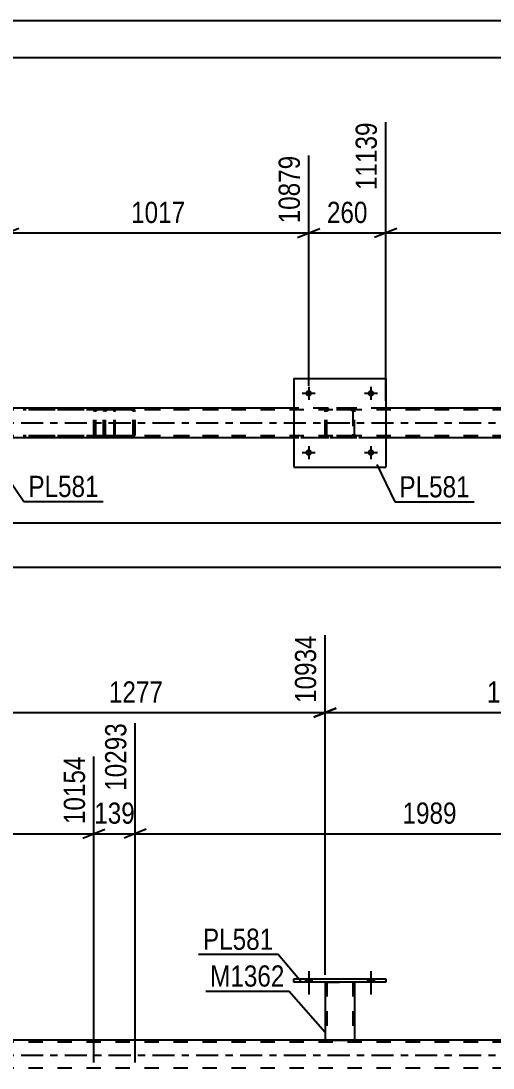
# Model space of a CAD drawing. Header units: millimetres. Extents: x 0 to 841, y 0 to 594.
# Drawn here: x 431.6 to 495.4, y 452.5 to 594 of the extents above; entities that cross this region are included whole.
import ezdxf

# ---------------------------------------------------------------- set-up
doc = ezdxf.new("R2010")
doc.units = ezdxf.units.MM
doc.linetypes.add('DXK_LINE_DOT2', pattern=[3.9198, 1.9599, -1.9599])
doc.linetypes.add('DXK_LINE_DOT3', pattern=[5.9187, 2.979, -0.9799, 0.9799, -0.9799])
doc.styles.add('Arial Narrow', font='ARIALN.TTF', dxfattribs={"height": 0.2})

# ---------------------------------------------------------------- blocks, each defined once
blk = doc.blocks.new('Unknown-389786769-1133 - 25525')
at = {"color": 5, "linetype": 'Continuous'}
for p, q in [((841, 594), (0, 594)), ((836, 589), (5, 589))]:
    blk.add_line(p, q, dxfattribs=at)
blk = doc.blocks.new('Part-389786769-2103 - 2062')
at = {"color": 7, "linetype": 'DXK_LINE_DOT2'}
for p, q in [((756.02, 541.44), (94.28, 541.44)), ((480.92, 541.68), (468.52, 541.68)), ((756.02, 537.92), (94.28, 537.92)), ((753.62, 537.68), (110.96, 537.68)), ((480.92, 537.68), (468.52, 537.68))]:
    blk.add_line(p, q, dxfattribs=at)
at = {"color": 2, "linetype": 'Continuous'}
for p, q in [((468.52, 541.68), (429.84, 541.68)), ((519.6, 541.68), (480.92, 541.68)), ((468.52, 537.68), (429.84, 537.68)), ((519.6, 537.68), (480.92, 537.68))]:
    blk.add_line(p, q, dxfattribs=at)
at = {"color": 7, "linetype": 'DXK_LINE_DOT3'}
blk.add_line((94.28, 539.68), (756.02, 539.68), dxfattribs=at)
blk = doc.blocks.new('Part-389786769-2175 - 2062')
at = {"color": 7, "linetype": 'DXK_LINE_DOT2'}
for p, q in [((444.09, 541.68), (431.93, 541.68)), ((444.09, 541.44), (431.93, 541.44)), ((441.53, 541.37), (441.49, 541.2)), ((441.49, 538.16), (441.49, 541.2)), ((441.53, 541.39), (441.53, 541.37)), ((441.75, 541.2), (441.76, 541.3)), ((441.75, 538.16), (441.75, 541.2)), ((441.76, 541.3), (441.82, 541.37)), ((442, 541.68), (441.8, 541.65)), ((441.82, 541.37), (441.9, 541.43)), ((441.9, 541.43), (442, 541.44)), ((442.81, 541.68), (442.81, 541.44)), ((444.19, 541.65), (444.09, 541.68)), ((444.09, 541.44), (444.14, 541.43)), ((444.14, 541.43), (444.18, 541.37)), ((444.18, 541.37), (444.21, 541.3)), ((444.28, 541.54), (444.19, 541.65)), ((444.21, 541.3), (444.22, 541.2)), ((444.22, 538.16), (444.22, 541.2)), ((444.34, 541.39), (444.28, 541.54)), ((444.36, 541.2), (444.34, 541.39)), ((444.36, 538.16), (444.36, 541.2)), ((444.09, 537.92), (431.93, 537.92)), ((441.49, 538.16), (441.53, 537.98)), ((441.76, 538.07), (441.75, 538.16)), ((441.82, 537.99), (441.76, 538.07)), ((441.8, 537.72), (442, 537.68)), ((441.9, 537.94), (441.82, 537.99)), ((442, 537.92), (441.9, 537.94)), ((442.81, 537.68), (442.81, 537.92)), ((444.14, 537.94), (444.09, 537.92)), ((444.09, 537.68), (444.19, 537.72)), ((444.18, 537.99), (444.14, 537.94)), ((444.21, 538.07), (444.18, 537.99)), ((444.19, 537.72), (444.28, 537.82)), ((444.22, 538.16), (444.21, 538.07)), ((444.28, 537.82), (444.34, 537.98)), ((444.34, 537.98), (444.36, 538.16)), ((444.09, 537.68), (431.93, 537.68))]:
    blk.add_line(p, q, dxfattribs=at)
for centre, start, end in [((441.98, 541.19), 111.1941, 156.1506), ((441.98, 538.18), 203.8494, 248.8059)]:
    blk.add_arc(centre, 0.492, start, end, dxfattribs=at)
blk = doc.blocks.new('Part-389786769-2189 - 2062')
at = {"color": 7, "linetype": 'DXK_LINE_DOT2'}
for p, q in [((442.85, 541.37), (442.81, 541.2)), ((442.81, 538.16), (442.81, 541.2)), ((442.85, 541.39), (442.85, 541.37)), ((443.07, 541.2), (443.09, 541.3)), ((443.07, 538.16), (443.07, 541.2)), ((443.09, 541.3), (443.14, 541.37)), ((443.32, 541.68), (443.13, 541.65)), ((443.14, 541.37), (443.23, 541.43)), ((443.23, 541.43), (443.32, 541.44)), ((458.31, 541.68), (443.32, 541.68)), ((458.31, 541.44), (443.32, 541.44)), ((446.75, 541.65), (446.56, 541.68)), ((446.56, 541.44), (446.66, 541.43)), ((446.66, 541.43), (446.74, 541.37)), ((446.74, 541.37), (446.79, 541.3)), ((446.79, 541.3), (446.81, 541.2)), ((446.81, 538.16), (446.81, 541.2)), ((447.03, 541.37), (447.03, 541.39)), ((447.07, 541.2), (447.03, 541.37)), ((447.07, 538.16), (447.07, 541.2)), ((442.81, 538.16), (442.85, 537.98)), ((443.09, 538.07), (443.07, 538.16)), ((443.14, 537.99), (443.09, 538.07)), ((443.13, 537.72), (443.32, 537.68)), ((443.23, 537.94), (443.14, 537.99)), ((443.32, 537.92), (443.23, 537.94)), ((458.31, 537.92), (443.32, 537.92)), ((446.66, 537.94), (446.56, 537.92)), ((446.56, 537.68), (446.75, 537.72)), ((446.74, 537.99), (446.66, 537.94)), ((446.79, 538.07), (446.74, 537.99)), ((446.81, 538.16), (446.79, 538.07)), ((447.03, 537.98), (447.07, 538.16)), ((458.31, 537.68), (443.32, 537.68))]:
    blk.add_line(p, q, dxfattribs=at)
for centre, start, end in [((443.3, 541.18), 110.7583, 155.68), ((446.58, 541.18), 24.32, 69.2417), ((443.3, 538.18), 204.32, 249.2417), ((446.58, 538.18), 290.7583, 335.68)]:
    blk.add_arc(centre, 0.496, start, end, dxfattribs=at)
blk = doc.blocks.new('Part-389786769-25983 - 2062')
at = {"color": 7, "linetype": 'DXK_LINE_DOT2'}
for p, q in [((472.72, 541.2), (472.76, 541.39)), ((472.76, 541.39), (472.72, 541.2)), ((472.72, 538.16), (472.72, 541.2)), ((472.96, 541.2), (472.98, 541.3)), ((472.96, 538.16), (472.96, 541.2)), ((472.98, 541.3), (473.03, 541.37)), ((473.02, 541.65), (473.2, 541.68)), ((473.2, 541.68), (473.02, 541.65)), ((473.03, 541.37), (473.11, 541.42)), ((473.11, 541.42), (473.2, 541.44)), ((476.24, 541.68), (473.2, 541.68)), ((476.24, 541.44), (473.2, 541.44)), ((476.24, 541.68), (476.42, 541.65)), ((476.42, 541.65), (476.24, 541.68)), ((476.24, 541.44), (476.33, 541.42)), ((476.33, 541.42), (476.41, 541.37)), ((476.41, 541.37), (476.46, 541.3)), ((476.46, 541.3), (476.48, 541.2)), ((476.48, 541.2), (476.48, 538.16)), ((476.68, 541.39), (476.72, 541.2)), ((476.72, 541.2), (476.68, 541.39)), ((476.72, 538.16), (476.72, 541.2)), ((472.76, 537.98), (472.72, 538.16)), ((472.72, 538.16), (472.76, 537.98)), ((472.98, 538.07), (472.96, 538.16)), ((473.03, 537.99), (472.98, 538.07)), ((473.2, 537.68), (473.02, 537.72)), ((473.02, 537.72), (473.2, 537.68)), ((473.11, 537.94), (473.03, 537.99)), ((473.2, 537.92), (473.11, 537.94)), ((476.24, 537.92), (473.2, 537.92)), ((476.33, 537.94), (476.24, 537.92)), ((476.42, 537.72), (476.24, 537.68)), ((476.24, 537.68), (476.42, 537.72)), ((476.41, 537.99), (476.33, 537.94)), ((476.46, 538.07), (476.41, 537.99)), ((476.48, 538.16), (476.46, 538.07)), ((476.72, 538.16), (476.68, 537.98)), ((476.68, 537.98), (476.72, 538.16)), ((476.24, 537.68), (473.2, 537.68))]:
    blk.add_line(p, q, dxfattribs=at)
at = {"color": 7, "linetype": 'DXK_LINE_DOT3'}
blk.add_line((474.72, 539.68), (474.72, 539.68), dxfattribs=at)
at = {"color": 7, "linetype": 'DXK_LINE_DOT2'}
for centre, start, end in [((473.2, 541.2), 112.5, 157.5), ((473.2, 541.2), 112.5, 157.5), ((476.24, 541.2), 22.5, 67.5), ((476.24, 541.2), 22.5, 67.5), ((473.2, 538.16), 202.5, 247.5), ((473.2, 538.16), 202.5, 247.5), ((476.24, 538.16), 292.5, 337.5), ((476.24, 538.16), 292.5, 337.5)]:
    blk.add_arc(centre, 0.48, start, end, dxfattribs=at)
blk = doc.blocks.new('Part-389786769-25984 - 2062')
at = {"color": 2, "linetype": 'Continuous'}
for p, q in [((468.52, 545.68), (468.52, 533.68)), ((468.52, 545.68), (480.92, 545.68)), ((480.92, 545.68), (480.92, 533.68)), ((468.52, 533.68), (480.92, 533.68))]:
    blk.add_line(p, q, dxfattribs=at)
blk = doc.blocks.new('Bolt-389786769-26012 - 2062')
at = {"linetype": 'Continuous'}
for points in [[(470.96, 535.68, -1), (470.08, 535.68, -1)], [(479.36, 535.68, -1), (478.48, 535.68, -1)]]:
    blk.add_hatch(color=1, dxfattribs=at).paths.add_polyline_path(points)
at = {"color": 1, "linetype": 'Continuous'}
for p, q in [((470.52, 536.56), (470.52, 534.8)), ((478.92, 536.56), (478.92, 534.8)), ((469.64, 535.68), (471.4, 535.68)), ((478.04, 535.68), (479.8, 535.68))]:
    blk.add_line(p, q, dxfattribs=at)
blk = doc.blocks.new('Bolt-389786769-26013 - 2062')
at = {"linetype": 'Continuous'}
for points in [[(470.96, 543.68, -1), (470.08, 543.68, -1)], [(479.36, 543.68, -1), (478.48, 543.68, -1)]]:
    blk.add_hatch(color=1, dxfattribs=at).paths.add_polyline_path(points)
at = {"color": 1, "linetype": 'Continuous'}
for p, q in [((469.64, 543.68), (471.4, 543.68)), ((470.52, 544.56), (470.52, 542.8)), ((478.04, 543.68), (479.8, 543.68)), ((478.92, 544.56), (478.92, 542.8))]:
    blk.add_line(p, q, dxfattribs=at)
blk = doc.blocks.new('Bolt-389786769-26380 - 2334')
at = {"linetype": 'Continuous'}
for points in [[(470.08, 464.1), (470.96, 464.1), (470.96, 464.58), (470.08, 464.58)], [(478.48, 464.1), (479.36, 464.1), (479.36, 464.58), (478.48, 464.58)]]:
    blk.add_hatch(color=1, dxfattribs=at).paths.add_polyline_path(points)
at = {"color": 1, "linetype": 'Continuous'}
for p, q in [((470.52, 465.58), (470.52, 462.46)), ((478.92, 465.58), (478.92, 462.46)), ((470.08, 464.58), (470.08, 464.1)), ((470.96, 464.58), (470.96, 464.1)), ((478.48, 464.58), (478.48, 464.1)), ((479.36, 464.58), (479.36, 464.1))]:
    blk.add_line(p, q, dxfattribs=at)
blk = doc.blocks.new('Part-389786769-2518 - 2334')
at = {"color": 2, "linetype": 'Continuous'}
blk.add_line((750.1, 456.26), (94.28, 456.26), dxfattribs=at)
at = {"color": 7, "linetype": 'DXK_LINE_DOT2'}
for p, q in [((756.02, 456.02), (94.28, 456.02)), ((756.02, 452.5), (94.28, 452.5))]:
    blk.add_line(p, q, dxfattribs=at)
at = {"color": 7, "linetype": 'DXK_LINE_DOT3'}
blk.add_line((94.28, 454.26), (756.02, 454.26), dxfattribs=at)
blk = doc.blocks.new('Part-389786769-26351 - 2334')
at = {"color": 2, "linetype": 'Continuous'}
for p, q in [((468.52, 464.58), (480.92, 464.58)), ((468.52, 464.1), (468.52, 464.58)), ((480.92, 464.58), (480.92, 464.1)), ((480.92, 464.1), (468.52, 464.1))]:
    blk.add_line(p, q, dxfattribs=at)
blk = doc.blocks.new('Part-389786769-26350 - 2334')
at = {"color": 7, "linetype": 'DXK_LINE_DOT2'}
for p, q in [((472.72, 464.11), (476.72, 464.11)), ((472.72, 464.1), (472.72, 464.11)), ((472.72, 464.11), (472.72, 464.1)), ((472.96, 464.11), (472.96, 456.26)), ((476.48, 464.11), (476.48, 456.26)), ((476.72, 464.11), (476.72, 464.1)), ((476.72, 464.1), (476.72, 464.11)), ((476.42, 456.26), (476.46, 456.26)), ((476.42, 456.26), (476.46, 456.26)), ((476.46, 456.26), (476.48, 456.26)), ((476.46, 456.26), (476.48, 456.26))]:
    blk.add_line(p, q, dxfattribs=at)
at = {"color": 2, "linetype": 'Continuous'}
for p, q in [((472.72, 464.1), (472.72, 456.26)), ((476.72, 464.1), (476.72, 456.26)), ((472.72, 456.26), (476.72, 456.26))]:
    blk.add_line(p, q, dxfattribs=at)
blk = doc.blocks.new('Bolt-389786769-26379 - 2334')
at = {"linetype": 'Continuous'}
for points in [[(470.08, 464.1), (470.96, 464.1), (470.96, 464.58), (470.08, 464.58)], [(478.48, 464.1), (479.36, 464.1), (479.36, 464.58), (478.48, 464.58)]]:
    blk.add_hatch(color=1, dxfattribs=at).paths.add_polyline_path(points)
at = {"color": 1, "linetype": 'Continuous'}
for p, q in [((470.52, 465.58), (470.52, 462.46)), ((478.92, 465.58), (478.92, 462.46)), ((470.08, 464.58), (470.08, 464.1)), ((470.96, 464.58), (470.96, 464.1)), ((478.48, 464.58), (478.48, 464.1)), ((479.36, 464.58), (479.36, 464.1))]:
    blk.add_line(p, q, dxfattribs=at)
blk = doc.blocks.new('StraightDimension-389786769-22695 - 2062')
at = {"color": 7, "linetype": 'Continuous'}
blk.add_line((57.16, 526.2), (756.02, 526.2), dxfattribs=at)
blk = doc.blocks.new('StraightDimension-389786769-28740 - 2062')
at = {"color": 7, "linetype": 'Continuous'}
for p, q in [((480.92, 542.68), (480.92, 580.3)), ((521.6, 544.68), (521.6, 575.8)), ((482.42, 565.95), (479.42, 564.75)), ((480.92, 565.35), (521.6, 565.35)), ((520.1, 564.75), (523.1, 565.95))]:
    blk.add_line(p, q, dxfattribs=at)
at = {"color": 0}
blk.add_wipeout([(505.52, 566.1), (505.52, 570.3), (497, 570.3), (497, 566.1)], dxfattribs=at)
at = {"color": 3, "style": 'Arial Narrow'}
blk.add_text('1017', height=2.863, dxfattribs=at).set_placement((497.6, 566.7))
at = {"color": 0, "linetype": 'Continuous'}
blk.add_wipeout([(521, 576.4), (516.8, 576.4), (516.8, 566.05), (521, 566.05)], dxfattribs=at)
at = {"color": 3, "linetype": 'Continuous', "style": 'Arial Narrow'}
blk.add_text('12156', height=2.863, rotation=90.0002, dxfattribs=at).set_placement((520.4, 566.65))
blk = doc.blocks.new('StraightDimension-389786769-28741 - 2062')
at = {"color": 7, "linetype": 'Continuous'}
for p, q in [((480.92, 542.68), (480.92, 580.3)), ((470.52, 544.68), (470.52, 575.8)), ((469.02, 564.75), (472.02, 565.95)), ((470.52, 565.35), (480.92, 565.35)), ((482.42, 565.95), (479.42, 564.75))]:
    blk.add_line(p, q, dxfattribs=at)
at = {"color": 0}
blk.add_wipeout([(479.06, 566.1), (479.06, 570.3), (472.38, 570.3), (472.38, 566.1)], dxfattribs=at)
at = {"color": 3, "style": 'Arial Narrow'}
blk.add_text('260', height=2.863, dxfattribs=at).set_placement((472.98, 566.7))
at = {"color": 0, "linetype": 'Continuous'}
blk.add_wipeout([(480.32, 580.9), (476.12, 580.9), (476.12, 570.55), (480.32, 570.55)], dxfattribs=at)
at = {"color": 3, "linetype": 'Continuous', "style": 'Arial Narrow'}
blk.add_text('11139', height=2.863, rotation=90.0002, dxfattribs=at).set_placement((479.72, 571.15))
blk = doc.blocks.new('StraightDimension-389786769-28742 - 2062')
at = {"color": 7, "linetype": 'Continuous'}
for p, q in [((429.84, 542.68), (429.84, 578.47)), ((470.52, 544.68), (470.52, 575.8)), ((431.34, 565.95), (428.34, 564.75)), ((429.84, 565.35), (470.52, 565.35)), ((469.02, 564.75), (472.02, 565.95))]:
    blk.add_line(p, q, dxfattribs=at)
at = {"color": 0}
blk.add_wipeout([(454.44, 566.1), (454.44, 570.3), (445.92, 570.3), (445.92, 566.1)], dxfattribs=at)
at = {"color": 3, "style": 'Arial Narrow'}
blk.add_text('1017', height=2.863, dxfattribs=at).set_placement((446.52, 566.7))
at = {"color": 0, "linetype": 'Continuous'}
blk.add_wipeout([(469.92, 576.4), (465.72, 576.4), (465.72, 566.05), (469.92, 566.05)], dxfattribs=at)
at = {"color": 3, "linetype": 'Continuous', "style": 'Arial Narrow'}
blk.add_text('10879', height=2.863, rotation=90.0002, dxfattribs=at).set_placement((469.32, 566.65))
blk = doc.blocks.new('StraightDimension-389786769-29398 - 2062')
at = {"color": 7, "linetype": 'Continuous'}
blk.add_line((56.52, 520.18), (756.66, 520.18), dxfattribs=at)
blk = doc.blocks.new('StraightDimension-389786769-30503 - 2334')
at = {"color": 7, "linetype": 'Continuous'}
for p, q in [((472.72, 465.1), (472.72, 510.98)), ((523.8, 465.11), (523.8, 510.98)), ((474.22, 501.14), (471.22, 499.94)), ((522.3, 499.94), (525.3, 501.14)), ((472.72, 500.54), (523.8, 500.54))]:
    blk.add_line(p, q, dxfattribs=at)
at = {"color": 0}
blk.add_wipeout([(502.52, 501.29), (502.52, 505.49), (494, 505.49), (494, 501.29)], dxfattribs=at)
at = {"color": 3, "style": 'Arial Narrow'}
blk.add_text('1277', height=2.863, dxfattribs=at).set_placement((494.6, 501.89))
at = {"color": 0, "linetype": 'Continuous'}
blk.add_wipeout([(523.2, 511.58), (519, 511.58), (519, 501.24), (523.2, 501.24)], dxfattribs=at)
at = {"color": 3, "linetype": 'Continuous', "style": 'Arial Narrow'}
blk.add_text('12211', height=2.863, rotation=90.0002, dxfattribs=at).set_placement((522.6, 501.84))
blk = doc.blocks.new('StraightDimension-389786769-22828 - 2334')
at = {"color": 7, "linetype": 'Continuous'}
for p, q in [((447.07, 453.26), (447.07, 499.11)), ((441.49, 453.26), (441.49, 494.61)), ((439.99, 483.57), (442.99, 484.77)), ((441.49, 484.17), (447.07, 484.17)), ((448.57, 484.77), (445.57, 483.57))]:
    blk.add_line(p, q, dxfattribs=at)
at = {"color": 0}
blk.add_wipeout([(447.62, 484.92), (447.62, 489.12), (440.94, 489.12), (440.94, 484.92)], dxfattribs=at)
at = {"color": 3, "style": 'Arial Narrow'}
blk.add_text('139', height=2.863, dxfattribs=at).set_placement((441.54, 485.52))
at = {"color": 0, "linetype": 'Continuous'}
blk.add_wipeout([(446.47, 499.71), (442.27, 499.71), (442.27, 489.37), (446.47, 489.37)], dxfattribs=at)
at = {"color": 3, "linetype": 'Continuous', "style": 'Arial Narrow'}
blk.add_text('10293', height=2.863, rotation=90.0002, dxfattribs=at).set_placement((445.87, 489.97))
blk = doc.blocks.new('StraightDimension-389786769-22827 - 2334')
at = {"color": 7, "linetype": 'Continuous'}
for p, q in [((447.07, 453.26), (447.07, 499.11)), ((526.63, 453.26), (526.63, 494.61)), ((448.57, 484.77), (445.57, 483.57)), ((447.07, 484.17), (526.63, 484.17)), ((525.13, 483.57), (528.13, 484.77))]:
    blk.add_line(p, q, dxfattribs=at)
at = {"color": 0}
blk.add_wipeout([(491.11, 484.92), (491.11, 489.12), (482.59, 489.12), (482.59, 484.92)], dxfattribs=at)
at = {"color": 3, "style": 'Arial Narrow'}
blk.add_text('1989', height=2.863, dxfattribs=at).set_placement((483.19, 485.52))
at = {"color": 0, "linetype": 'Continuous'}
blk.add_wipeout([(526.03, 495.21), (521.83, 495.21), (521.83, 484.87), (526.03, 484.87)], dxfattribs=at)
at = {"color": 3, "linetype": 'Continuous', "style": 'Arial Narrow'}
blk.add_text('12282', height=2.863, rotation=90.0002, dxfattribs=at).set_placement((525.43, 485.47))
blk = doc.blocks.new('StraightDimension-389786769-22829 - 2334')
at = {"color": 7, "linetype": 'Continuous'}
for p, q in [((361.93, 453.26), (361.93, 497.28)), ((441.49, 453.26), (441.49, 494.61)), ((363.43, 484.77), (360.43, 483.57)), ((361.93, 484.17), (441.49, 484.17)), ((439.99, 483.57), (442.99, 484.77))]:
    blk.add_line(p, q, dxfattribs=at)
at = {"color": 0}
blk.add_wipeout([(405.97, 484.92), (405.97, 489.12), (397.46, 489.12), (397.46, 484.92)], dxfattribs=at)
at = {"color": 3, "style": 'Arial Narrow'}
blk.add_text('1989', height=2.863, dxfattribs=at).set_placement((398.06, 485.52))
at = {"color": 0, "linetype": 'Continuous'}
blk.add_wipeout([(440.89, 495.21), (436.69, 495.21), (436.69, 484.87), (440.89, 484.87)], dxfattribs=at)
at = {"color": 3, "linetype": 'Continuous', "style": 'Arial Narrow'}
blk.add_text('10154', height=2.863, rotation=90.0002, dxfattribs=at).set_placement((440.29, 485.47))
blk = doc.blocks.new('StraightDimension-389786769-30504 - 2334')
at = {"color": 7, "linetype": 'Continuous'}
for p, q in [((472.72, 465.1), (472.72, 510.98)), ((421.64, 465.11), (421.64, 509.15)), ((423.14, 501.14), (420.14, 499.94)), ((471.22, 499.94), (474.22, 501.14)), ((421.64, 500.54), (472.72, 500.54))]:
    blk.add_line(p, q, dxfattribs=at)
at = {"color": 0}
blk.add_wipeout([(451.44, 501.29), (451.44, 505.49), (442.92, 505.49), (442.92, 501.29)], dxfattribs=at)
at = {"color": 3, "style": 'Arial Narrow'}
blk.add_text('1277', height=2.863, dxfattribs=at).set_placement((443.52, 501.89))
at = {"color": 0, "linetype": 'Continuous'}
blk.add_wipeout([(472.12, 511.58), (467.92, 511.58), (467.92, 501.24), (472.12, 501.24)], dxfattribs=at)
at = {"color": 3, "linetype": 'Continuous', "style": 'Arial Narrow'}
blk.add_text('10934', height=2.863, rotation=90.0002, dxfattribs=at).set_placement((471.52, 501.84))
blk = doc.blocks.new('Mark-389786769-30899 - 2062')
at = {"color": 0}
blk.add_wipeout([(442.14, 529.67), (442.14, 532.67), (432.64, 532.67), (432.64, 529.67)], dxfattribs=at)
blk.add_wipeout([(442.14, 529.67), (442.14, 532.67), (432.64, 532.67), (432.64, 529.67)], dxfattribs=at)
at = {"color": 30, "linetype": 'Continuous'}
for p, q in [((428.62, 534.08), (432.04, 529.07)), ((432.04, 529.07), (442.74, 529.07))]:
    blk.add_line(p, q, dxfattribs=at)
at = {"color": 3, "style": 'Arial Narrow'}
blk.add_text('PL581', height=2.863, dxfattribs=at).set_placement((432.64, 529.67))
blk = doc.blocks.new('Mark-389786769-30902 - 2062')
at = {"color": 0}
blk.add_wipeout([(492.28, 529.62), (492.28, 532.62), (482.77, 532.62), (482.77, 529.62)], dxfattribs=at)
blk.add_wipeout([(492.28, 529.62), (492.28, 532.62), (482.77, 532.62), (482.77, 529.62)], dxfattribs=at)
at = {"color": 30, "linetype": 'Continuous'}
for p, q in [((479.7, 534.08), (482.17, 529.02)), ((482.17, 529.02), (492.88, 529.02))]:
    blk.add_line(p, q, dxfattribs=at)
at = {"color": 3, "style": 'Arial Narrow'}
blk.add_text('PL581', height=2.863, dxfattribs=at).set_placement((482.77, 529.62))
blk = doc.blocks.new('Mark-389786769-30747 - 2334')
at = {"color": 0}
blk.add_wipeout([(467.25, 463.51), (467.25, 466.51), (457.2, 466.51), (457.2, 463.51)], dxfattribs=at)
blk.add_wipeout([(467.25, 463.51), (467.25, 466.51), (457.2, 466.51), (457.2, 463.51)], dxfattribs=at)
at = {"color": 30, "linetype": 'Continuous'}
for p in [(456.6, 462.91), (472.72, 457.31)]:
    blk.add_line(p, (467.85, 462.91), dxfattribs=at)
at = {"color": 3, "style": 'Arial Narrow'}
blk.add_text('M1362', height=2.863, dxfattribs=at).set_placement((457.2, 463.51))
blk = doc.blocks.new('Mark-389786769-30750 - 2334')
at = {"color": 0}
blk.add_wipeout([(465.74, 468.48), (465.74, 471.48), (456.23, 471.48), (456.23, 468.48)], dxfattribs=at)
blk.add_wipeout([(465.74, 468.48), (465.74, 471.48), (456.23, 471.48), (456.23, 468.48)], dxfattribs=at)
at = {"color": 30, "linetype": 'Continuous'}
for p in [(455.63, 467.88), (469.52, 464.1)]:
    blk.add_line(p, (466.34, 467.88), dxfattribs=at)
at = {"color": 3, "style": 'Arial Narrow'}
blk.add_text('PL581', height=2.863, dxfattribs=at).set_placement((456.23, 468.48))

msp = doc.modelspace()

# ---------------------------------------------------------------- block references
for name in ['Unknown-389786769-1133 - 25525', 'Part-389786769-25984 - 2062', 'Part-389786769-2103 - 2062', 'Bolt-389786769-26013 - 2062', 'Part-389786769-2175 - 2062', 'Part-389786769-2189 - 2062', 'Part-389786769-25983 - 2062', 'Bolt-389786769-26012 - 2062', 'Bolt-389786769-26380 - 2334', 'Bolt-389786769-26379 - 2334', 'Part-389786769-26351 - 2334', 'Part-389786769-26350 - 2334', 'Part-389786769-2518 - 2334']:
    msp.add_blockref(name, (0, 0))

# ---------------------------------------------------------------- next in the draw order: block references
for name in ['StraightDimension-389786769-28740 - 2062', 'StraightDimension-389786769-22695 - 2062', 'StraightDimension-389786769-30503 - 2334', 'StraightDimension-389786769-22828 - 2334']:
    msp.add_blockref(name, (0, 0))

# ---------------------------------------------------------------- next in the draw order: block references
for name in ['StraightDimension-389786769-28741 - 2062', 'StraightDimension-389786769-29398 - 2062', 'StraightDimension-389786769-22827 - 2334', 'StraightDimension-389786769-22829 - 2334']:
    msp.add_blockref(name, (0, 0))

# ---------------------------------------------------------------- next in the draw order: block references
for name in ['StraightDimension-389786769-28742 - 2062', 'Mark-389786769-30899 - 2062', 'Mark-389786769-30902 - 2062', 'StraightDimension-389786769-30504 - 2334']:
    msp.add_blockref(name, (0, 0))

# ---------------------------------------------------------------- next in the draw order: block references
msp.add_blockref('Mark-389786769-30747 - 2334', (0, 0))

# ---------------------------------------------------------------- next in the draw order: block references
msp.add_blockref('Mark-389786769-30750 - 2334', (0, 0))

doc.saveas('drawing.dxf')
